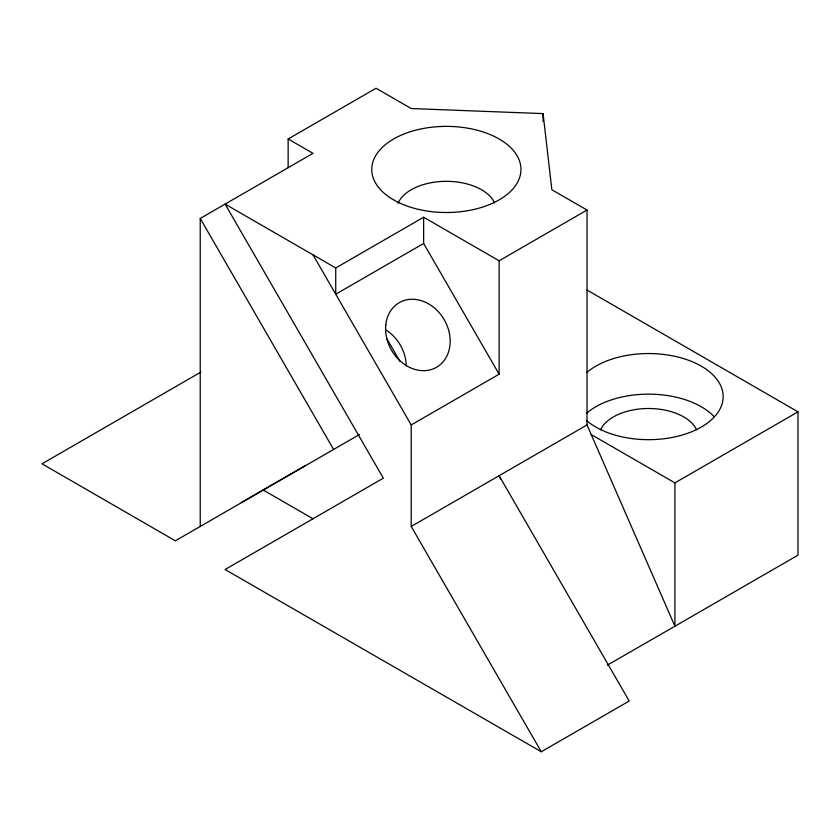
<?xml version="1.0" encoding="UTF-8"?>
<svg xmlns="http://www.w3.org/2000/svg" width="840" height="840" viewBox="0 0 840 840"><rect width="100%" height="100%" fill="white"/><g stroke="black" fill="none" stroke-linecap="round" stroke-linejoin="round"><path stroke-width="1.26" d="M263.687 489.405L263.277 490.056L313.005 518.774M288.141 167.696L288.141 138.989L376.047 88.242L411.212 108.539L543.071 113.61L551.859 189.746L587.024 210.042L587.024 424.945L674.929 626.22L607.309 665.175M200.235 526.46L200.235 218.453L313.005 153.342L288.141 138.989M500.693 479.304L499.118 475.703L629.202 701.012L541.286 751.758L225.099 569.52L383.334 478.159L225.099 204.099L335.738 267.971L423.644 217.224L499.118 260.799L587.024 210.042M200.844 372.099L42 463.817L175.371 540.813L359.52 434.49M423.644 217.224L423.644 243.474L335.738 294.221L335.738 267.971M241.332 502.551L305.666 465.413M541.286 751.758L411.212 526.46L411.212 424.945L499.118 374.199L499.118 260.799M411.212 526.46L587.024 424.945M674.929 482.885L798 411.831L798 555.167L674.929 626.22L674.929 482.885L591.224 434.564M587.024 290.031L798 411.831M423.644 243.474L499.118 374.199M386.862 338.688L399.935 361.337M313.005 254.846L411.212 424.945M200.235 218.453L333.606 449.453M543.071 113.61L543.071 121.454M600.526 429.786A49.728 28.707 0 0 1 648.553 408.503A49.728 28.707 0 0 1 696.591 429.786M586.656 372.582A74.592 43.06 0 0 1 697.904 364.319A74.592 43.06 0 0 1 697.568 429.072A74.592 43.06 0 0 1 586.404 420.42M586.656 413.185A74.592 43.06 0 0 1 714.063 416.608M398.024 203.322A49.728 28.707 0 0 1 446.05 181.335A49.728 28.707 0 0 1 494.56 202.954M385.844 329.91A37.296 30.45 60 0 1 406.256 365.978M394.433 200.351A74.592 43.06 0 0 0 518.711 179.959A74.592 43.06 0 0 0 425.975 128.016A74.592 43.06 0 0 0 394.433 200.351M385.781 324.765A37.296 30.45 60 0 0 430.7 369.716A37.296 30.45 60 0 0 437.115 310.443A37.296 30.45 60 0 0 385.781 324.765"/></g></svg>
